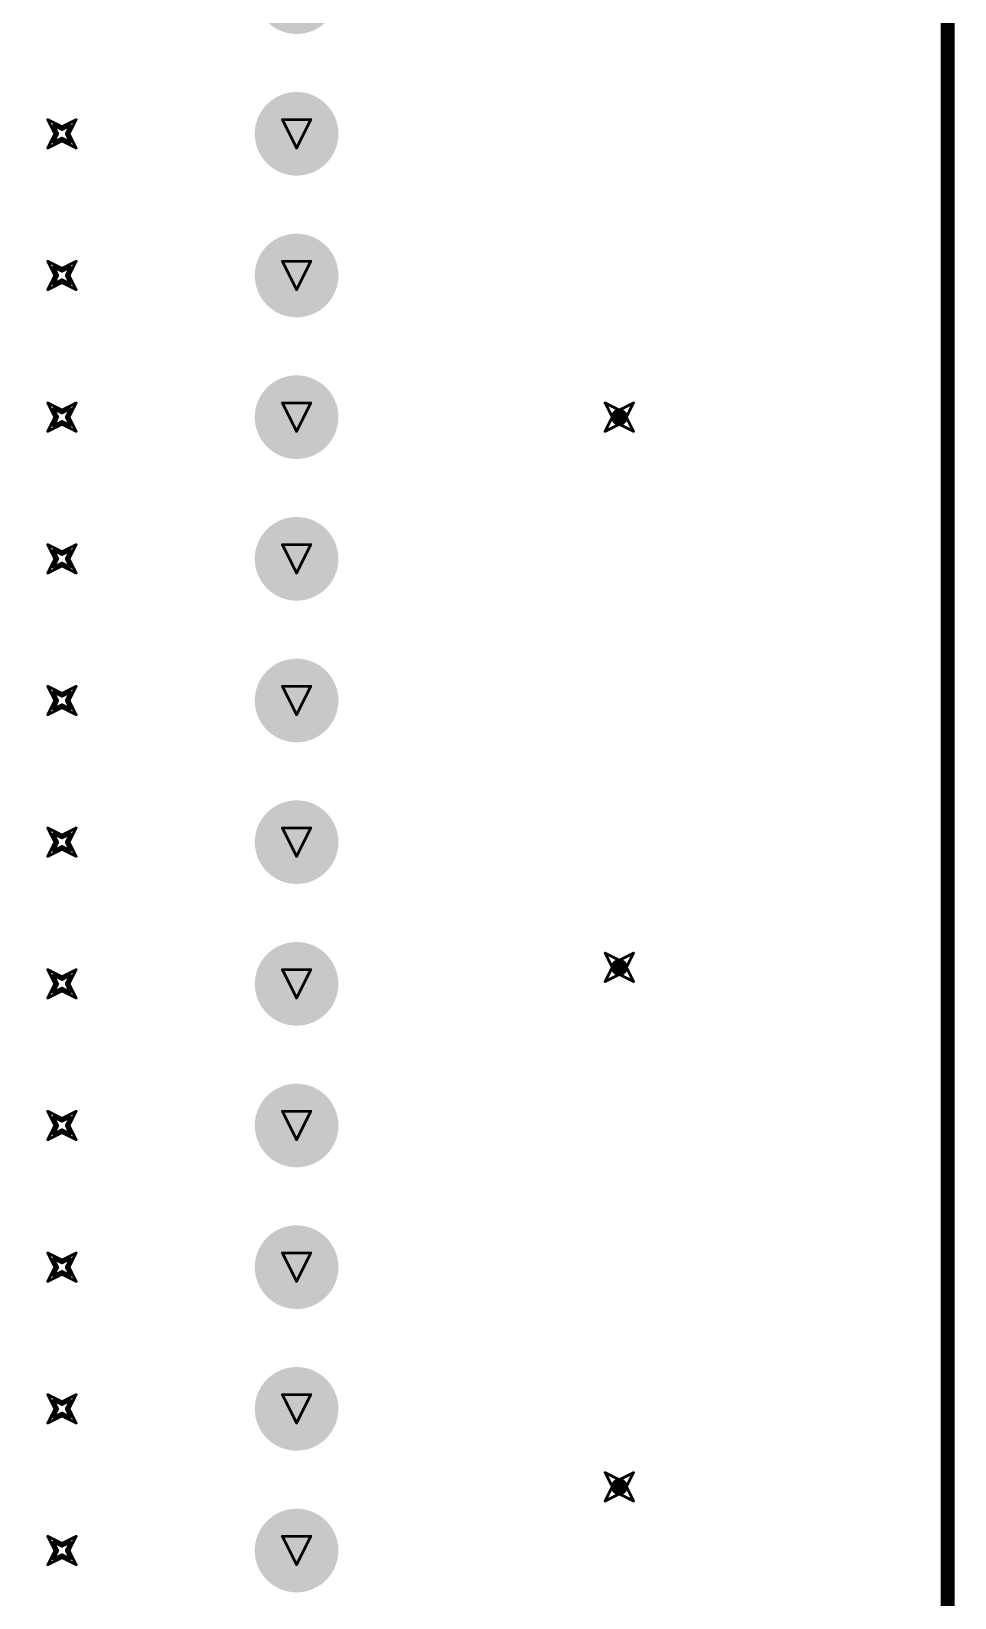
# Model space of a CAD drawing. Header units: millimetres. Extents: x -25 to 478, y -31 to 252.
# Drawn here: x 358.57 to 375.13, y 158.59 to 186.67 of the extents above; entities that cross this region are included whole.
import ezdxf

# ---------------------------------------------------------------- set-up
doc = ezdxf.new("R2010")
doc.units = ezdxf.units.MM
for name, color, linetype in [('DrillDrawing', 1, 'Continuous'), ('Mechanical1', 6, 'Continuous'), ('MultiLayer', 9, 'Continuous'), ('PadHoleLayer', 156, 'Continuous'), ('ViaHoleLayer', 16, 'Continuous')]:
    doc.layers.add(name, color=color, linetype=linetype)

# ---------------------------------------------------------------- blocks, each defined once
blk = doc.blocks.new('HDR1X20_503')
at = {"layer": 'MultiLayer'}
h = blk.add_hatch(color=9, dxfattribs=at)
edge = h.paths.add_edge_path()
edge.add_arc((20.32, 0), 0.75, 0, 360)
h = blk.add_hatch(color=9, dxfattribs=at)
edge = h.paths.add_edge_path()
edge.add_arc((22.86, 0), 0.75, 0, 360)
h = blk.add_hatch(color=9, dxfattribs=at)
edge = h.paths.add_edge_path()
edge.add_arc((25.4, 0), 0.75, 0, 360)
h = blk.add_hatch(color=9, dxfattribs=at)
edge = h.paths.add_edge_path()
edge.add_arc((27.94, 0), 0.75, 0, 360)
h = blk.add_hatch(color=9, dxfattribs=at)
edge = h.paths.add_edge_path()
edge.add_arc((30.48, 0), 0.75, 0, 360)
h = blk.add_hatch(color=9, dxfattribs=at)
edge = h.paths.add_edge_path()
edge.add_arc((33.02, 0), 0.75, 0, 360)
h = blk.add_hatch(color=9, dxfattribs=at)
edge = h.paths.add_edge_path()
edge.add_arc((35.56, 0), 0.75, 0, 360)
h = blk.add_hatch(color=9, dxfattribs=at)
edge = h.paths.add_edge_path()
edge.add_arc((38.1, 0), 0.75, 0, 360)
h = blk.add_hatch(color=9, dxfattribs=at)
edge = h.paths.add_edge_path()
edge.add_arc((40.64, 0), 0.75, 0, 360)
h = blk.add_hatch(color=9, dxfattribs=at)
edge = h.paths.add_edge_path()
edge.add_arc((43.18, 0), 0.75, 0, 360)
h = blk.add_hatch(color=9, dxfattribs=at)
edge = h.paths.add_edge_path()
edge.add_arc((45.72, 0), 0.75, 0, 360)
h = blk.add_hatch(color=9, dxfattribs=at)
edge = h.paths.add_edge_path()
edge.add_arc((48.26, 0), 0.75, 0, 360)
at = {"layer": 'PadHoleLayer'}
h = blk.add_hatch(color=156, dxfattribs=at)
edge = h.paths.add_edge_path()
edge.add_arc((22.86, 0), 0.45, 0, 360)
h = blk.add_hatch(color=156, dxfattribs=at)
edge = h.paths.add_edge_path()
edge.add_arc((25.4, 0), 0.45, 0, 360)
h = blk.add_hatch(color=156, dxfattribs=at)
edge = h.paths.add_edge_path()
edge.add_arc((27.94, 0), 0.45, 0, 360)
h = blk.add_hatch(color=156, dxfattribs=at)
edge = h.paths.add_edge_path()
edge.add_arc((30.48, 0), 0.45, 0, 360)
h = blk.add_hatch(color=156, dxfattribs=at)
edge = h.paths.add_edge_path()
edge.add_arc((33.02, 0), 0.45, 0, 360)
h = blk.add_hatch(color=156, dxfattribs=at)
edge = h.paths.add_edge_path()
edge.add_arc((35.56, 0), 0.45, 0, 360)
h = blk.add_hatch(color=156, dxfattribs=at)
edge = h.paths.add_edge_path()
edge.add_arc((38.1, 0), 0.45, 0, 360)
h = blk.add_hatch(color=156, dxfattribs=at)
edge = h.paths.add_edge_path()
edge.add_arc((40.64, 0), 0.45, 0, 360)
h = blk.add_hatch(color=156, dxfattribs=at)
edge = h.paths.add_edge_path()
edge.add_arc((43.18, 0), 0.45, 0, 360)
h = blk.add_hatch(color=156, dxfattribs=at)
edge = h.paths.add_edge_path()
edge.add_arc((45.72, 0), 0.45, 0, 360)
h = blk.add_hatch(color=156, dxfattribs=at)
edge = h.paths.add_edge_path()
edge.add_arc((48.26, 0), 0.45, 0, 360)
blk = doc.blocks.new('ESP32_LOLIN32_V1_506')
at = {"layer": 'PadHoleLayer'}
h = blk.add_hatch(color=156, dxfattribs=at)
edge = h.paths.add_edge_path()
edge.add_arc((23, -22.86), 0.55, 0, 360)
h = blk.add_hatch(color=156, dxfattribs=at)
edge = h.paths.add_edge_path()
edge.add_arc((23, -25.4), 0.55, 0, 360)
h = blk.add_hatch(color=156, dxfattribs=at)
edge = h.paths.add_edge_path()
edge.add_arc((23, -27.94), 0.55, 0, 360)
h = blk.add_hatch(color=156, dxfattribs=at)
edge = h.paths.add_edge_path()
edge.add_arc((23, -30.48), 0.55, 0, 360)
h = blk.add_hatch(color=156, dxfattribs=at)
edge = h.paths.add_edge_path()
edge.add_arc((23, -33.02), 0.55, 0, 360)
h = blk.add_hatch(color=156, dxfattribs=at)
edge = h.paths.add_edge_path()
edge.add_arc((23, -35.56), 0.55, 0, 360)
h = blk.add_hatch(color=156, dxfattribs=at)
edge = h.paths.add_edge_path()
edge.add_arc((23, -38.1), 0.55, 0, 360)
h = blk.add_hatch(color=156, dxfattribs=at)
edge = h.paths.add_edge_path()
edge.add_arc((23, -40.64), 0.55, 0, 360)
h = blk.add_hatch(color=156, dxfattribs=at)
edge = h.paths.add_edge_path()
edge.add_arc((23, -43.18), 0.55, 0, 360)
h = blk.add_hatch(color=156, dxfattribs=at)
edge = h.paths.add_edge_path()
edge.add_arc((23, -45.72), 0.55, 0, 360)
h = blk.add_hatch(color=156, dxfattribs=at)
edge = h.paths.add_edge_path()
edge.add_arc((23, -48.26), 0.55, 0, 360)

msp = doc.modelspace()

# ---------------------------------------------------------------- hatches: boundary and pattern name
at = {"layer": 'ViaHoleLayer'}
h = msp.add_hatch(color=16, dxfattribs=at)
edge = h.paths.add_edge_path()
edge.add_arc((369.113, 179.756), 0.15, 0, 360)
h = msp.add_hatch(color=16, dxfattribs=at)
edge = h.paths.add_edge_path()
edge.add_arc((369.113, 169.891), 0.15, 0, 360)
h = msp.add_hatch(color=16, dxfattribs=at)
edge = h.paths.add_edge_path()
edge.add_arc((369.113, 160.579), 0.15, 0, 360)

# ---------------------------------------------------------------- linework, layer by layer
at = {"layer": 'DrillDrawing', "const_width": 0.0508}
for points in [[(358.864, 185.09), (359.118, 184.963)], [(358.864, 185.09), (358.991, 184.836)], [(359.118, 184.963), (359.372, 185.09)], [(359.245, 184.836), (359.372, 185.09)], [(363.071, 185.09), (363.579, 185.09)], [(363.071, 185.09), (363.325, 184.582)], [(363.325, 184.582), (363.579, 185.09)], [(358.864, 184.582), (358.991, 184.836)], [(358.966, 184.988), (359.118, 184.912)], [(358.966, 184.988), (359.042, 184.836)], [(358.966, 184.683), (359.042, 184.836)], [(358.966, 184.683), (359.118, 184.76)], [(359.118, 184.912), (359.271, 184.988)], [(359.118, 184.76), (359.271, 184.683)], [(359.194, 184.836), (359.271, 184.988)], [(359.194, 184.836), (359.271, 184.683)], [(359.245, 184.836), (359.372, 184.582)], [(358.864, 184.582), (359.118, 184.709)], [(359.118, 184.709), (359.372, 184.582)], [(358.864, 182.55), (359.118, 182.423)], [(358.864, 182.55), (358.991, 182.296)], [(359.118, 182.423), (359.372, 182.55)], [(359.245, 182.296), (359.372, 182.55)], [(363.071, 182.55), (363.579, 182.55)], [(363.071, 182.55), (363.325, 182.042)], [(363.325, 182.042), (363.579, 182.55)], [(358.864, 182.042), (358.991, 182.296)], [(358.966, 182.448), (359.118, 182.372)], [(358.966, 182.448), (359.042, 182.296)], [(358.966, 182.143), (359.042, 182.296)], [(359.118, 182.372), (359.271, 182.448)], [(359.194, 182.296), (359.271, 182.448)], [(359.194, 182.296), (359.271, 182.143)], [(359.245, 182.296), (359.372, 182.042)], [(358.864, 182.042), (359.118, 182.169)], [(358.966, 182.143), (359.118, 182.22)], [(359.118, 182.22), (359.271, 182.143)], [(359.118, 182.169), (359.372, 182.042)], [(358.864, 180.01), (359.118, 179.883)], [(358.864, 180.01), (358.991, 179.756)], [(359.118, 179.883), (359.372, 180.01)], [(359.245, 179.756), (359.372, 180.01)], [(363.071, 180.01), (363.579, 180.01)], [(363.071, 180.01), (363.325, 179.502)], [(363.325, 179.502), (363.579, 180.01)], [(368.859, 180.01), (369.113, 179.883)], [(368.859, 180.01), (368.986, 179.756)], [(369.113, 179.883), (369.367, 180.01)], [(369.24, 179.756), (369.367, 180.01)], [(358.864, 179.502), (358.991, 179.756)], [(358.966, 179.908), (359.118, 179.832)], [(358.966, 179.908), (359.042, 179.756)], [(358.966, 179.603), (359.042, 179.756)], [(359.118, 179.832), (359.271, 179.908)], [(359.194, 179.756), (359.271, 179.908)], [(359.194, 179.756), (359.271, 179.603)], [(359.245, 179.756), (359.372, 179.502)], [(368.859, 179.502), (368.986, 179.756)], [(369.24, 179.756), (369.367, 179.502)], [(358.864, 179.502), (359.118, 179.629)], [(358.966, 179.603), (359.118, 179.68)], [(359.118, 179.68), (359.271, 179.603)], [(359.118, 179.629), (359.372, 179.502)], [(368.859, 179.502), (369.113, 179.629)], [(369.113, 179.629), (369.367, 179.502)], [(358.864, 177.47), (359.118, 177.343)], [(358.864, 177.47), (358.991, 177.216)], [(359.118, 177.343), (359.372, 177.47)], [(359.245, 177.216), (359.372, 177.47)], [(363.071, 177.47), (363.579, 177.47)], [(363.071, 177.47), (363.325, 176.962)], [(363.325, 176.962), (363.579, 177.47)], [(358.864, 176.962), (358.991, 177.216)], [(358.966, 177.368), (359.118, 177.292)], [(358.966, 177.368), (359.042, 177.216)], [(358.966, 177.063), (359.042, 177.216)], [(359.118, 177.292), (359.271, 177.368)], [(359.194, 177.216), (359.271, 177.368)], [(359.194, 177.216), (359.271, 177.063)], [(359.245, 177.216), (359.372, 176.962)], [(358.864, 176.962), (359.118, 177.089)], [(358.966, 177.063), (359.118, 177.14)], [(359.118, 177.14), (359.271, 177.063)], [(359.118, 177.089), (359.372, 176.962)], [(358.864, 174.93), (359.118, 174.803)], [(358.864, 174.93), (358.991, 174.676)], [(359.118, 174.803), (359.372, 174.93)], [(359.245, 174.676), (359.372, 174.93)], [(363.071, 174.93), (363.579, 174.93)], [(363.071, 174.93), (363.325, 174.422)], [(363.325, 174.422), (363.579, 174.93)], [(358.864, 174.422), (358.991, 174.676)], [(358.966, 174.828), (359.118, 174.752)], [(358.966, 174.828), (359.042, 174.676)], [(358.966, 174.523), (359.042, 174.676)], [(359.118, 174.752), (359.271, 174.828)], [(359.194, 174.676), (359.271, 174.828)], [(359.194, 174.676), (359.271, 174.523)], [(359.245, 174.676), (359.372, 174.422)], [(358.864, 174.422), (359.118, 174.549)], [(358.966, 174.523), (359.118, 174.6)], [(359.118, 174.6), (359.271, 174.523)], [(359.118, 174.549), (359.372, 174.422)], [(358.864, 172.39), (359.118, 172.263)], [(358.864, 172.39), (358.991, 172.136)], [(358.864, 171.882), (358.991, 172.136)], [(358.966, 172.288), (359.118, 172.212)], [(358.966, 172.288), (359.042, 172.136)], [(358.966, 171.983), (359.042, 172.136)], [(359.118, 172.263), (359.372, 172.39)], [(359.118, 172.212), (359.271, 172.288)], [(359.194, 172.136), (359.271, 172.288)], [(359.194, 172.136), (359.271, 171.983)], [(359.245, 172.136), (359.372, 172.39)], [(359.245, 172.136), (359.372, 171.882)], [(363.071, 172.39), (363.579, 172.39)], [(363.071, 172.39), (363.325, 171.882)], [(363.325, 171.882), (363.579, 172.39)], [(358.864, 171.882), (359.118, 172.009)], [(358.966, 171.983), (359.118, 172.06)], [(359.118, 172.06), (359.271, 171.983)], [(359.118, 172.009), (359.372, 171.882)], [(368.859, 170.145), (369.113, 170.018)], [(368.859, 170.145), (368.986, 169.891)], [(368.859, 169.637), (368.986, 169.891)], [(369.113, 170.018), (369.367, 170.145)], [(369.24, 169.891), (369.367, 170.145)], [(369.24, 169.891), (369.367, 169.637)], [(358.864, 169.85), (359.118, 169.723)], [(358.864, 169.85), (358.991, 169.596)], [(358.864, 169.342), (358.991, 169.596)], [(358.966, 169.748), (359.118, 169.672)], [(358.966, 169.748), (359.042, 169.596)], [(358.966, 169.443), (359.042, 169.596)], [(359.118, 169.723), (359.372, 169.85)], [(359.118, 169.672), (359.271, 169.748)], [(359.194, 169.596), (359.271, 169.748)], [(359.194, 169.596), (359.271, 169.443)], [(359.245, 169.596), (359.372, 169.85)], [(359.245, 169.596), (359.372, 169.342)], [(363.071, 169.85), (363.579, 169.85)], [(363.071, 169.85), (363.325, 169.342)], [(363.325, 169.342), (363.579, 169.85)], [(368.859, 169.637), (369.113, 169.764)], [(369.113, 169.764), (369.367, 169.637)], [(358.864, 169.342), (359.118, 169.469)], [(358.966, 169.443), (359.118, 169.52)], [(359.118, 169.52), (359.271, 169.443)], [(359.118, 169.469), (359.372, 169.342)], [(358.864, 167.31), (359.118, 167.183)], [(358.864, 167.31), (358.991, 167.056)], [(358.966, 167.208), (359.118, 167.132)], [(358.966, 167.208), (359.042, 167.056)], [(359.118, 167.183), (359.372, 167.31)], [(359.118, 167.132), (359.271, 167.208)], [(359.194, 167.056), (359.271, 167.208)], [(359.245, 167.056), (359.372, 167.31)], [(363.071, 167.31), (363.579, 167.31)], [(363.071, 167.31), (363.325, 166.802)], [(363.325, 166.802), (363.579, 167.31)], [(358.864, 166.802), (358.991, 167.056)], [(358.864, 166.802), (359.118, 166.929)], [(358.966, 166.903), (359.042, 167.056)], [(358.966, 166.903), (359.118, 166.98)], [(359.118, 166.98), (359.271, 166.903)], [(359.118, 166.929), (359.372, 166.802)], [(359.194, 167.056), (359.271, 166.903)], [(359.245, 167.056), (359.372, 166.802)], [(358.864, 164.77), (359.118, 164.643)], [(358.864, 164.77), (358.991, 164.516)], [(358.966, 164.668), (359.118, 164.592)], [(358.966, 164.668), (359.042, 164.516)], [(359.118, 164.643), (359.372, 164.77)], [(359.118, 164.592), (359.271, 164.668)], [(359.194, 164.516), (359.271, 164.668)], [(359.245, 164.516), (359.372, 164.77)], [(363.071, 164.77), (363.579, 164.77)], [(363.071, 164.77), (363.325, 164.262)], [(363.325, 164.262), (363.579, 164.77)], [(358.864, 164.262), (358.991, 164.516)], [(358.864, 164.262), (359.118, 164.389)], [(358.966, 164.363), (359.042, 164.516)], [(358.966, 164.363), (359.118, 164.44)], [(359.118, 164.44), (359.271, 164.363)], [(359.118, 164.389), (359.372, 164.262)], [(359.194, 164.516), (359.271, 164.363)], [(359.245, 164.516), (359.372, 164.262)], [(358.864, 162.23), (359.118, 162.103)], [(358.864, 162.23), (358.991, 161.976)], [(358.966, 162.128), (359.118, 162.052)], [(358.966, 162.128), (359.042, 161.976)], [(359.118, 162.103), (359.372, 162.23)], [(359.118, 162.052), (359.271, 162.128)], [(359.194, 161.976), (359.271, 162.128)], [(359.245, 161.976), (359.372, 162.23)], [(363.071, 162.23), (363.579, 162.23)], [(363.071, 162.23), (363.325, 161.722)], [(363.325, 161.722), (363.579, 162.23)], [(358.864, 161.722), (358.991, 161.976)], [(358.864, 161.722), (359.118, 161.849)], [(358.966, 161.823), (359.042, 161.976)], [(358.966, 161.823), (359.118, 161.9)], [(359.118, 161.9), (359.271, 161.823)], [(359.118, 161.849), (359.372, 161.722)], [(359.194, 161.976), (359.271, 161.823)], [(359.245, 161.976), (359.372, 161.722)], [(368.859, 160.833), (369.113, 160.706)], [(368.859, 160.833), (368.986, 160.579)], [(369.113, 160.706), (369.367, 160.833)], [(369.24, 160.579), (369.367, 160.833)], [(368.859, 160.325), (368.986, 160.579)], [(368.859, 160.325), (369.113, 160.452)], [(369.113, 160.452), (369.367, 160.325)], [(369.24, 160.579), (369.367, 160.325)], [(358.864, 159.69), (359.118, 159.563)], [(358.864, 159.69), (358.991, 159.436)], [(358.966, 159.588), (359.118, 159.512)], [(358.966, 159.588), (359.042, 159.436)], [(359.118, 159.563), (359.372, 159.69)], [(359.118, 159.512), (359.271, 159.588)], [(359.194, 159.436), (359.271, 159.588)], [(359.245, 159.436), (359.372, 159.69)], [(363.071, 159.69), (363.579, 159.69)], [(363.071, 159.69), (363.325, 159.182)], [(363.325, 159.182), (363.579, 159.69)], [(358.864, 159.182), (358.991, 159.436)], [(358.864, 159.182), (359.118, 159.309)], [(358.966, 159.283), (359.042, 159.436)], [(358.966, 159.283), (359.118, 159.36)], [(359.118, 159.36), (359.271, 159.283)], [(359.118, 159.309), (359.372, 159.182)], [(359.194, 159.436), (359.271, 159.283)], [(359.245, 159.436), (359.372, 159.182)]]:
    msp.add_lwpolyline(points, dxfattribs=at)
at = {"layer": 'DrillDrawing', "const_width": 0.0254}
for points in [[(358.851, 185.09, 1), (358.877, 185.09, 1)], [(358.851, 185.09, 1), (358.877, 185.09, 1)], [(359.359, 185.09, 1), (359.385, 185.09, 1)], [(359.359, 185.09, 1), (359.385, 185.09, 1)], [(363.058, 185.09, 1), (363.084, 185.09, 1)], [(363.058, 185.09, 1), (363.084, 185.09, 1)], [(363.566, 185.09, 1), (363.592, 185.09, 1)], [(363.566, 185.09, 1), (363.592, 185.09, 1)], [(358.953, 184.988, 1), (358.978, 184.988, 1)], [(358.953, 184.988, 1), (358.978, 184.988, 1)], [(358.978, 184.836, 1), (359.004, 184.836, 1)], [(358.978, 184.836, 1), (359.004, 184.836, 1)], [(359.029, 184.836, 1), (359.055, 184.836, 1)], [(359.029, 184.836, 1), (359.055, 184.836, 1)], [(359.105, 184.963, 1), (359.131, 184.963, 1)], [(359.105, 184.963, 1), (359.131, 184.963, 1)], [(359.105, 184.912, 1), (359.131, 184.912, 1)], [(359.105, 184.912, 1), (359.131, 184.912, 1)], [(359.105, 184.76, 1), (359.131, 184.76, 1)], [(359.105, 184.76, 1), (359.131, 184.76, 1)], [(359.182, 184.836, 1), (359.207, 184.836, 1)], [(359.182, 184.836, 1), (359.207, 184.836, 1)], [(359.232, 184.836, 1), (359.258, 184.836, 1)], [(359.232, 184.836, 1), (359.258, 184.836, 1)], [(359.258, 184.988, 1), (359.283, 184.988, 1)], [(359.258, 184.988, 1), (359.283, 184.988, 1)], [(358.851, 184.582, 1), (358.877, 184.582, 1)], [(358.851, 184.582, 1), (358.877, 184.582, 1)], [(358.953, 184.683, 1), (358.978, 184.683, 1)], [(358.953, 184.683, 1), (358.978, 184.683, 1)], [(359.105, 184.709, 1), (359.131, 184.709, 1)], [(359.105, 184.709, 1), (359.131, 184.709, 1)], [(359.258, 184.683, 1), (359.283, 184.683, 1)], [(359.258, 184.683, 1), (359.283, 184.683, 1)], [(359.359, 184.582, 1), (359.385, 184.582, 1)], [(359.359, 184.582, 1), (359.385, 184.582, 1)], [(363.312, 184.582, 1), (363.338, 184.582, 1)], [(363.312, 184.582, 1), (363.338, 184.582, 1)], [(358.851, 182.55, 1), (358.877, 182.55, 1)], [(358.851, 182.55, 1), (358.877, 182.55, 1)], [(359.359, 182.55, 1), (359.385, 182.55, 1)], [(359.359, 182.55, 1), (359.385, 182.55, 1)], [(363.058, 182.55, 1), (363.084, 182.55, 1)], [(363.058, 182.55, 1), (363.084, 182.55, 1)], [(363.566, 182.55, 1), (363.592, 182.55, 1)], [(363.566, 182.55, 1), (363.592, 182.55, 1)], [(358.953, 182.448, 1), (358.978, 182.448, 1)], [(358.953, 182.448, 1), (358.978, 182.448, 1)], [(358.978, 182.296, 1), (359.004, 182.296, 1)], [(358.978, 182.296, 1), (359.004, 182.296, 1)], [(359.029, 182.296, 1), (359.055, 182.296, 1)], [(359.029, 182.296, 1), (359.055, 182.296, 1)], [(359.105, 182.423, 1), (359.131, 182.423, 1)], [(359.105, 182.423, 1), (359.131, 182.423, 1)], [(359.105, 182.372, 1), (359.131, 182.372, 1)], [(359.105, 182.372, 1), (359.131, 182.372, 1)], [(359.182, 182.296, 1), (359.207, 182.296, 1)], [(359.182, 182.296, 1), (359.207, 182.296, 1)], [(359.232, 182.296, 1), (359.258, 182.296, 1)], [(359.232, 182.296, 1), (359.258, 182.296, 1)], [(359.258, 182.448, 1), (359.283, 182.448, 1)], [(359.258, 182.448, 1), (359.283, 182.448, 1)], [(358.851, 182.042, 1), (358.877, 182.042, 1)], [(358.851, 182.042, 1), (358.877, 182.042, 1)], [(358.953, 182.143, 1), (358.978, 182.143, 1)], [(358.953, 182.143, 1), (358.978, 182.143, 1)], [(359.105, 182.22, 1), (359.131, 182.22, 1)], [(359.105, 182.22, 1), (359.131, 182.22, 1)], [(359.105, 182.169, 1), (359.131, 182.169, 1)], [(359.105, 182.169, 1), (359.131, 182.169, 1)], [(359.258, 182.143, 1), (359.283, 182.143, 1)], [(359.258, 182.143, 1), (359.283, 182.143, 1)], [(359.359, 182.042, 1), (359.385, 182.042, 1)], [(359.359, 182.042, 1), (359.385, 182.042, 1)], [(363.312, 182.042, 1), (363.338, 182.042, 1)], [(363.312, 182.042, 1), (363.338, 182.042, 1)], [(358.851, 180.01, 1), (358.877, 180.01, 1)], [(358.851, 180.01, 1), (358.877, 180.01, 1)], [(359.359, 180.01, 1), (359.385, 180.01, 1)], [(359.359, 180.01, 1), (359.385, 180.01, 1)], [(363.058, 180.01, 1), (363.084, 180.01, 1)], [(363.058, 180.01, 1), (363.084, 180.01, 1)], [(363.566, 180.01, 1), (363.592, 180.01, 1)], [(363.566, 180.01, 1), (363.592, 180.01, 1)], [(368.846, 180.01, 1), (368.872, 180.01, 1)], [(368.846, 180.01, 1), (368.872, 180.01, 1)], [(369.354, 180.01, 1), (369.38, 180.01, 1)], [(369.354, 180.01, 1), (369.38, 180.01, 1)], [(358.953, 179.908, 1), (358.978, 179.908, 1)], [(358.953, 179.908, 1), (358.978, 179.908, 1)], [(358.978, 179.756, 1), (359.004, 179.756, 1)], [(358.978, 179.756, 1), (359.004, 179.756, 1)], [(359.029, 179.756, 1), (359.055, 179.756, 1)], [(359.029, 179.756, 1), (359.055, 179.756, 1)], [(359.105, 179.883, 1), (359.131, 179.883, 1)], [(359.105, 179.883, 1), (359.131, 179.883, 1)], [(359.105, 179.832, 1), (359.131, 179.832, 1)], [(359.105, 179.832, 1), (359.131, 179.832, 1)], [(359.182, 179.756, 1), (359.207, 179.756, 1)], [(359.182, 179.756, 1), (359.207, 179.756, 1)], [(359.232, 179.756, 1), (359.258, 179.756, 1)], [(359.232, 179.756, 1), (359.258, 179.756, 1)], [(359.258, 179.908, 1), (359.283, 179.908, 1)], [(359.258, 179.908, 1), (359.283, 179.908, 1)], [(368.973, 179.756, 1), (368.998, 179.756, 1)], [(368.973, 179.756, 1), (368.998, 179.756, 1)], [(369.1, 179.883, 1), (369.125, 179.883, 1)], [(369.1, 179.883, 1), (369.125, 179.883, 1)], [(369.227, 179.756, 1), (369.252, 179.756, 1)], [(369.227, 179.756, 1), (369.252, 179.756, 1)], [(358.851, 179.502, 1), (358.877, 179.502, 1)], [(358.851, 179.502, 1), (358.877, 179.502, 1)], [(358.953, 179.603, 1), (358.978, 179.603, 1)], [(358.953, 179.603, 1), (358.978, 179.603, 1)], [(359.105, 179.68, 1), (359.131, 179.68, 1)], [(359.105, 179.68, 1), (359.131, 179.68, 1)], [(359.105, 179.629, 1), (359.131, 179.629, 1)], [(359.105, 179.629, 1), (359.131, 179.629, 1)], [(359.258, 179.603, 1), (359.283, 179.603, 1)], [(359.258, 179.603, 1), (359.283, 179.603, 1)], [(359.359, 179.502, 1), (359.385, 179.502, 1)], [(359.359, 179.502, 1), (359.385, 179.502, 1)], [(363.312, 179.502, 1), (363.338, 179.502, 1)], [(363.312, 179.502, 1), (363.338, 179.502, 1)], [(368.846, 179.502, 1), (368.872, 179.502, 1)], [(368.846, 179.502, 1), (368.872, 179.502, 1)], [(369.1, 179.629, 1), (369.125, 179.629, 1)], [(369.1, 179.629, 1), (369.125, 179.629, 1)], [(369.354, 179.502, 1), (369.38, 179.502, 1)], [(369.354, 179.502, 1), (369.38, 179.502, 1)], [(358.851, 177.47, 1), (358.877, 177.47, 1)], [(358.851, 177.47, 1), (358.877, 177.47, 1)], [(359.359, 177.47, 1), (359.385, 177.47, 1)], [(359.359, 177.47, 1), (359.385, 177.47, 1)], [(363.058, 177.47, 1), (363.084, 177.47, 1)], [(363.058, 177.47, 1), (363.084, 177.47, 1)], [(363.566, 177.47, 1), (363.592, 177.47, 1)], [(363.566, 177.47, 1), (363.592, 177.47, 1)], [(358.953, 177.368, 1), (358.978, 177.368, 1)], [(358.953, 177.368, 1), (358.978, 177.368, 1)], [(358.978, 177.216, 1), (359.004, 177.216, 1)], [(358.978, 177.216, 1), (359.004, 177.216, 1)], [(359.029, 177.216, 1), (359.055, 177.216, 1)], [(359.029, 177.216, 1), (359.055, 177.216, 1)], [(359.105, 177.343, 1), (359.131, 177.343, 1)], [(359.105, 177.343, 1), (359.131, 177.343, 1)], [(359.105, 177.292, 1), (359.131, 177.292, 1)], [(359.105, 177.292, 1), (359.131, 177.292, 1)], [(359.182, 177.216, 1), (359.207, 177.216, 1)], [(359.182, 177.216, 1), (359.207, 177.216, 1)], [(359.232, 177.216, 1), (359.258, 177.216, 1)], [(359.232, 177.216, 1), (359.258, 177.216, 1)], [(359.258, 177.368, 1), (359.283, 177.368, 1)], [(359.258, 177.368, 1), (359.283, 177.368, 1)], [(358.851, 176.962, 1), (358.877, 176.962, 1)], [(358.851, 176.962, 1), (358.877, 176.962, 1)], [(358.953, 177.063, 1), (358.978, 177.063, 1)], [(358.953, 177.063, 1), (358.978, 177.063, 1)], [(359.105, 177.14, 1), (359.131, 177.14, 1)], [(359.105, 177.14, 1), (359.131, 177.14, 1)], [(359.105, 177.089, 1), (359.131, 177.089, 1)], [(359.105, 177.089, 1), (359.131, 177.089, 1)], [(359.258, 177.063, 1), (359.283, 177.063, 1)], [(359.258, 177.063, 1), (359.283, 177.063, 1)], [(359.359, 176.962, 1), (359.385, 176.962, 1)], [(359.359, 176.962, 1), (359.385, 176.962, 1)], [(363.312, 176.962, 1), (363.338, 176.962, 1)], [(363.312, 176.962, 1), (363.338, 176.962, 1)], [(358.851, 174.93, 1), (358.877, 174.93, 1)], [(358.851, 174.93, 1), (358.877, 174.93, 1)], [(359.359, 174.93, 1), (359.385, 174.93, 1)], [(359.359, 174.93, 1), (359.385, 174.93, 1)], [(363.058, 174.93, 1), (363.084, 174.93, 1)], [(363.058, 174.93, 1), (363.084, 174.93, 1)], [(363.566, 174.93, 1), (363.592, 174.93, 1)], [(363.566, 174.93, 1), (363.592, 174.93, 1)], [(358.953, 174.828, 1), (358.978, 174.828, 1)], [(358.953, 174.828, 1), (358.978, 174.828, 1)], [(358.978, 174.676, 1), (359.004, 174.676, 1)], [(358.978, 174.676, 1), (359.004, 174.676, 1)], [(359.029, 174.676, 1), (359.055, 174.676, 1)], [(359.029, 174.676, 1), (359.055, 174.676, 1)], [(359.105, 174.803, 1), (359.131, 174.803, 1)], [(359.105, 174.803, 1), (359.131, 174.803, 1)], [(359.105, 174.752, 1), (359.131, 174.752, 1)], [(359.105, 174.752, 1), (359.131, 174.752, 1)], [(359.182, 174.676, 1), (359.207, 174.676, 1)], [(359.182, 174.676, 1), (359.207, 174.676, 1)], [(359.232, 174.676, 1), (359.258, 174.676, 1)], [(359.232, 174.676, 1), (359.258, 174.676, 1)], [(359.258, 174.828, 1), (359.283, 174.828, 1)], [(359.258, 174.828, 1), (359.283, 174.828, 1)], [(358.851, 174.422, 1), (358.877, 174.422, 1)], [(358.851, 174.422, 1), (358.877, 174.422, 1)], [(358.953, 174.523, 1), (358.978, 174.523, 1)], [(358.953, 174.523, 1), (358.978, 174.523, 1)], [(359.105, 174.6, 1), (359.131, 174.6, 1)], [(359.105, 174.6, 1), (359.131, 174.6, 1)], [(359.105, 174.549, 1), (359.131, 174.549, 1)], [(359.105, 174.549, 1), (359.131, 174.549, 1)], [(359.258, 174.523, 1), (359.283, 174.523, 1)], [(359.258, 174.523, 1), (359.283, 174.523, 1)], [(359.359, 174.422, 1), (359.385, 174.422, 1)], [(359.359, 174.422, 1), (359.385, 174.422, 1)], [(363.312, 174.422, 1), (363.338, 174.422, 1)], [(363.312, 174.422, 1), (363.338, 174.422, 1)], [(358.851, 172.39, 1), (358.877, 172.39, 1)], [(358.851, 172.39, 1), (358.877, 172.39, 1)], [(358.953, 172.288, 1), (358.978, 172.288, 1)], [(358.953, 172.288, 1), (358.978, 172.288, 1)], [(358.978, 172.136, 1), (359.004, 172.136, 1)], [(358.978, 172.136, 1), (359.004, 172.136, 1)], [(359.029, 172.136, 1), (359.055, 172.136, 1)], [(359.029, 172.136, 1), (359.055, 172.136, 1)], [(359.105, 172.263, 1), (359.131, 172.263, 1)], [(359.105, 172.263, 1), (359.131, 172.263, 1)], [(359.105, 172.212, 1), (359.131, 172.212, 1)], [(359.105, 172.212, 1), (359.131, 172.212, 1)], [(359.182, 172.136, 1), (359.207, 172.136, 1)], [(359.182, 172.136, 1), (359.207, 172.136, 1)], [(359.232, 172.136, 1), (359.258, 172.136, 1)], [(359.232, 172.136, 1), (359.258, 172.136, 1)], [(359.258, 172.288, 1), (359.283, 172.288, 1)], [(359.258, 172.288, 1), (359.283, 172.288, 1)], [(359.359, 172.39, 1), (359.385, 172.39, 1)], [(359.359, 172.39, 1), (359.385, 172.39, 1)], [(363.058, 172.39, 1), (363.084, 172.39, 1)], [(363.058, 172.39, 1), (363.084, 172.39, 1)], [(363.566, 172.39, 1), (363.592, 172.39, 1)], [(363.566, 172.39, 1), (363.592, 172.39, 1)], [(358.851, 171.882, 1), (358.877, 171.882, 1)], [(358.851, 171.882, 1), (358.877, 171.882, 1)], [(358.953, 171.983, 1), (358.978, 171.983, 1)], [(358.953, 171.983, 1), (358.978, 171.983, 1)], [(359.105, 172.06, 1), (359.131, 172.06, 1)], [(359.105, 172.06, 1), (359.131, 172.06, 1)], [(359.105, 172.009, 1), (359.131, 172.009, 1)], [(359.105, 172.009, 1), (359.131, 172.009, 1)], [(359.258, 171.983, 1), (359.283, 171.983, 1)], [(359.258, 171.983, 1), (359.283, 171.983, 1)], [(359.359, 171.882, 1), (359.385, 171.882, 1)], [(359.359, 171.882, 1), (359.385, 171.882, 1)], [(363.312, 171.882, 1), (363.338, 171.882, 1)], [(363.312, 171.882, 1), (363.338, 171.882, 1)], [(368.846, 170.145, 1), (368.872, 170.145, 1)], [(368.846, 170.145, 1), (368.872, 170.145, 1)], [(368.973, 169.891, 1), (368.998, 169.891, 1)], [(368.973, 169.891, 1), (368.998, 169.891, 1)], [(369.1, 170.018, 1), (369.125, 170.018, 1)], [(369.1, 170.018, 1), (369.125, 170.018, 1)], [(369.227, 169.891, 1), (369.252, 169.891, 1)], [(369.227, 169.891, 1), (369.252, 169.891, 1)], [(369.354, 170.145, 1), (369.38, 170.145, 1)], [(369.354, 170.145, 1), (369.38, 170.145, 1)], [(358.851, 169.85, 1), (358.877, 169.85, 1)], [(358.851, 169.85, 1), (358.877, 169.85, 1)], [(358.953, 169.748, 1), (358.978, 169.748, 1)], [(358.953, 169.748, 1), (358.978, 169.748, 1)], [(358.978, 169.596, 1), (359.004, 169.596, 1)], [(358.978, 169.596, 1), (359.004, 169.596, 1)], [(359.029, 169.596, 1), (359.055, 169.596, 1)], [(359.029, 169.596, 1), (359.055, 169.596, 1)], [(359.105, 169.723, 1), (359.131, 169.723, 1)], [(359.105, 169.723, 1), (359.131, 169.723, 1)], [(359.105, 169.672, 1), (359.131, 169.672, 1)], [(359.105, 169.672, 1), (359.131, 169.672, 1)], [(359.182, 169.596, 1), (359.207, 169.596, 1)], [(359.182, 169.596, 1), (359.207, 169.596, 1)], [(359.232, 169.596, 1), (359.258, 169.596, 1)], [(359.232, 169.596, 1), (359.258, 169.596, 1)], [(359.258, 169.748, 1), (359.283, 169.748, 1)], [(359.258, 169.748, 1), (359.283, 169.748, 1)], [(359.359, 169.85, 1), (359.385, 169.85, 1)], [(359.359, 169.85, 1), (359.385, 169.85, 1)], [(363.058, 169.85, 1), (363.084, 169.85, 1)], [(363.058, 169.85, 1), (363.084, 169.85, 1)], [(363.566, 169.85, 1), (363.592, 169.85, 1)], [(363.566, 169.85, 1), (363.592, 169.85, 1)], [(368.846, 169.637, 1), (368.872, 169.637, 1)], [(368.846, 169.637, 1), (368.872, 169.637, 1)], [(369.1, 169.764, 1), (369.125, 169.764, 1)], [(369.1, 169.764, 1), (369.125, 169.764, 1)], [(369.354, 169.637, 1), (369.38, 169.637, 1)], [(369.354, 169.637, 1), (369.38, 169.637, 1)], [(358.851, 169.342, 1), (358.877, 169.342, 1)], [(358.851, 169.342, 1), (358.877, 169.342, 1)], [(358.953, 169.443, 1), (358.978, 169.443, 1)], [(358.953, 169.443, 1), (358.978, 169.443, 1)], [(359.105, 169.52, 1), (359.131, 169.52, 1)], [(359.105, 169.52, 1), (359.131, 169.52, 1)], [(359.105, 169.469, 1), (359.131, 169.469, 1)], [(359.105, 169.469, 1), (359.131, 169.469, 1)], [(359.258, 169.443, 1), (359.283, 169.443, 1)], [(359.258, 169.443, 1), (359.283, 169.443, 1)], [(359.359, 169.342, 1), (359.385, 169.342, 1)], [(359.359, 169.342, 1), (359.385, 169.342, 1)], [(363.312, 169.342, 1), (363.338, 169.342, 1)], [(363.312, 169.342, 1), (363.338, 169.342, 1)], [(358.851, 167.31, 1), (358.877, 167.31, 1)], [(358.851, 167.31, 1), (358.877, 167.31, 1)], [(358.953, 167.208, 1), (358.978, 167.208, 1)], [(358.953, 167.208, 1), (358.978, 167.208, 1)], [(359.105, 167.183, 1), (359.131, 167.183, 1)], [(359.105, 167.183, 1), (359.131, 167.183, 1)], [(359.105, 167.132, 1), (359.131, 167.132, 1)], [(359.105, 167.132, 1), (359.131, 167.132, 1)], [(359.258, 167.208, 1), (359.283, 167.208, 1)], [(359.258, 167.208, 1), (359.283, 167.208, 1)], [(359.359, 167.31, 1), (359.385, 167.31, 1)], [(359.359, 167.31, 1), (359.385, 167.31, 1)], [(363.058, 167.31, 1), (363.084, 167.31, 1)], [(363.058, 167.31, 1), (363.084, 167.31, 1)], [(363.566, 167.31, 1), (363.592, 167.31, 1)], [(363.566, 167.31, 1), (363.592, 167.31, 1)], [(358.851, 166.802, 1), (358.877, 166.802, 1)], [(358.851, 166.802, 1), (358.877, 166.802, 1)], [(358.953, 166.903, 1), (358.978, 166.903, 1)], [(358.953, 166.903, 1), (358.978, 166.903, 1)], [(358.978, 167.056, 1), (359.004, 167.056, 1)], [(358.978, 167.056, 1), (359.004, 167.056, 1)], [(359.029, 167.056, 1), (359.055, 167.056, 1)], [(359.029, 167.056, 1), (359.055, 167.056, 1)], [(359.105, 166.98, 1), (359.131, 166.98, 1)], [(359.105, 166.98, 1), (359.131, 166.98, 1)], [(359.105, 166.929, 1), (359.131, 166.929, 1)], [(359.105, 166.929, 1), (359.131, 166.929, 1)], [(359.182, 167.056, 1), (359.207, 167.056, 1)], [(359.182, 167.056, 1), (359.207, 167.056, 1)], [(359.232, 167.056, 1), (359.258, 167.056, 1)], [(359.232, 167.056, 1), (359.258, 167.056, 1)], [(359.258, 166.903, 1), (359.283, 166.903, 1)], [(359.258, 166.903, 1), (359.283, 166.903, 1)], [(359.359, 166.802, 1), (359.385, 166.802, 1)], [(359.359, 166.802, 1), (359.385, 166.802, 1)], [(363.312, 166.802, 1), (363.338, 166.802, 1)], [(363.312, 166.802, 1), (363.338, 166.802, 1)], [(358.851, 164.77, 1), (358.877, 164.77, 1)], [(358.851, 164.77, 1), (358.877, 164.77, 1)], [(358.953, 164.668, 1), (358.978, 164.668, 1)], [(358.953, 164.668, 1), (358.978, 164.668, 1)], [(359.105, 164.643, 1), (359.131, 164.643, 1)], [(359.105, 164.643, 1), (359.131, 164.643, 1)], [(359.105, 164.592, 1), (359.131, 164.592, 1)], [(359.105, 164.592, 1), (359.131, 164.592, 1)], [(359.258, 164.668, 1), (359.283, 164.668, 1)], [(359.258, 164.668, 1), (359.283, 164.668, 1)], [(359.359, 164.77, 1), (359.385, 164.77, 1)], [(359.359, 164.77, 1), (359.385, 164.77, 1)], [(363.058, 164.77, 1), (363.084, 164.77, 1)], [(363.058, 164.77, 1), (363.084, 164.77, 1)], [(363.566, 164.77, 1), (363.592, 164.77, 1)], [(363.566, 164.77, 1), (363.592, 164.77, 1)], [(358.851, 164.262, 1), (358.877, 164.262, 1)], [(358.851, 164.262, 1), (358.877, 164.262, 1)], [(358.953, 164.363, 1), (358.978, 164.363, 1)], [(358.953, 164.363, 1), (358.978, 164.363, 1)], [(358.978, 164.516, 1), (359.004, 164.516, 1)], [(358.978, 164.516, 1), (359.004, 164.516, 1)], [(359.029, 164.516, 1), (359.055, 164.516, 1)], [(359.029, 164.516, 1), (359.055, 164.516, 1)], [(359.105, 164.44, 1), (359.131, 164.44, 1)], [(359.105, 164.44, 1), (359.131, 164.44, 1)], [(359.105, 164.389, 1), (359.131, 164.389, 1)], [(359.105, 164.389, 1), (359.131, 164.389, 1)], [(359.182, 164.516, 1), (359.207, 164.516, 1)], [(359.182, 164.516, 1), (359.207, 164.516, 1)], [(359.232, 164.516, 1), (359.258, 164.516, 1)], [(359.232, 164.516, 1), (359.258, 164.516, 1)], [(359.258, 164.363, 1), (359.283, 164.363, 1)], [(359.258, 164.363, 1), (359.283, 164.363, 1)], [(359.359, 164.262, 1), (359.385, 164.262, 1)], [(359.359, 164.262, 1), (359.385, 164.262, 1)], [(363.312, 164.262, 1), (363.338, 164.262, 1)], [(363.312, 164.262, 1), (363.338, 164.262, 1)], [(358.851, 162.23, 1), (358.877, 162.23, 1)], [(358.851, 162.23, 1), (358.877, 162.23, 1)], [(358.953, 162.128, 1), (358.978, 162.128, 1)], [(358.953, 162.128, 1), (358.978, 162.128, 1)], [(359.105, 162.103, 1), (359.131, 162.103, 1)], [(359.105, 162.103, 1), (359.131, 162.103, 1)], [(359.105, 162.052, 1), (359.131, 162.052, 1)], [(359.105, 162.052, 1), (359.131, 162.052, 1)], [(359.258, 162.128, 1), (359.283, 162.128, 1)], [(359.258, 162.128, 1), (359.283, 162.128, 1)], [(359.359, 162.23, 1), (359.385, 162.23, 1)], [(359.359, 162.23, 1), (359.385, 162.23, 1)], [(363.058, 162.23, 1), (363.084, 162.23, 1)], [(363.058, 162.23, 1), (363.084, 162.23, 1)], [(363.566, 162.23, 1), (363.592, 162.23, 1)], [(363.566, 162.23, 1), (363.592, 162.23, 1)], [(358.953, 161.823, 1), (358.978, 161.823, 1)], [(358.953, 161.823, 1), (358.978, 161.823, 1)], [(358.978, 161.976, 1), (359.004, 161.976, 1)], [(358.978, 161.976, 1), (359.004, 161.976, 1)], [(359.029, 161.976, 1), (359.055, 161.976, 1)], [(359.029, 161.976, 1), (359.055, 161.976, 1)], [(359.105, 161.9, 1), (359.131, 161.9, 1)], [(359.105, 161.9, 1), (359.131, 161.9, 1)], [(359.105, 161.849, 1), (359.131, 161.849, 1)], [(359.105, 161.849, 1), (359.131, 161.849, 1)], [(359.182, 161.976, 1), (359.207, 161.976, 1)], [(359.182, 161.976, 1), (359.207, 161.976, 1)], [(359.232, 161.976, 1), (359.258, 161.976, 1)], [(359.232, 161.976, 1), (359.258, 161.976, 1)], [(359.258, 161.823, 1), (359.283, 161.823, 1)], [(359.258, 161.823, 1), (359.283, 161.823, 1)], [(358.851, 161.722, 1), (358.877, 161.722, 1)], [(358.851, 161.722, 1), (358.877, 161.722, 1)], [(359.359, 161.722, 1), (359.385, 161.722, 1)], [(359.359, 161.722, 1), (359.385, 161.722, 1)], [(363.312, 161.722, 1), (363.338, 161.722, 1)], [(363.312, 161.722, 1), (363.338, 161.722, 1)], [(368.846, 160.833, 1), (368.872, 160.833, 1)], [(368.846, 160.833, 1), (368.872, 160.833, 1)], [(369.1, 160.706, 1), (369.125, 160.706, 1)], [(369.1, 160.706, 1), (369.125, 160.706, 1)], [(369.354, 160.833, 1), (369.38, 160.833, 1)], [(369.354, 160.833, 1), (369.38, 160.833, 1)], [(368.973, 160.579, 1), (368.998, 160.579, 1)], [(368.973, 160.579, 1), (368.998, 160.579, 1)], [(369.1, 160.452, 1), (369.125, 160.452, 1)], [(369.1, 160.452, 1), (369.125, 160.452, 1)], [(369.227, 160.579, 1), (369.252, 160.579, 1)], [(369.227, 160.579, 1), (369.252, 160.579, 1)], [(368.846, 160.325, 1), (368.872, 160.325, 1)], [(368.846, 160.325, 1), (368.872, 160.325, 1)], [(369.354, 160.325, 1), (369.38, 160.325, 1)], [(369.354, 160.325, 1), (369.38, 160.325, 1)], [(358.851, 159.69, 1), (358.877, 159.69, 1)], [(358.851, 159.69, 1), (358.877, 159.69, 1)], [(358.953, 159.588, 1), (358.978, 159.588, 1)], [(358.953, 159.588, 1), (358.978, 159.588, 1)], [(359.105, 159.563, 1), (359.131, 159.563, 1)], [(359.105, 159.563, 1), (359.131, 159.563, 1)], [(359.105, 159.512, 1), (359.131, 159.512, 1)], [(359.105, 159.512, 1), (359.131, 159.512, 1)], [(359.258, 159.588, 1), (359.283, 159.588, 1)], [(359.258, 159.588, 1), (359.283, 159.588, 1)], [(359.359, 159.69, 1), (359.385, 159.69, 1)], [(359.359, 159.69, 1), (359.385, 159.69, 1)], [(363.058, 159.69, 1), (363.084, 159.69, 1)], [(363.058, 159.69, 1), (363.084, 159.69, 1)], [(363.566, 159.69, 1), (363.592, 159.69, 1)], [(363.566, 159.69, 1), (363.592, 159.69, 1)], [(358.953, 159.283, 1), (358.978, 159.283, 1)], [(358.953, 159.283, 1), (358.978, 159.283, 1)], [(358.978, 159.436, 1), (359.004, 159.436, 1)], [(358.978, 159.436, 1), (359.004, 159.436, 1)], [(359.029, 159.436, 1), (359.055, 159.436, 1)], [(359.029, 159.436, 1), (359.055, 159.436, 1)], [(359.105, 159.36, 1), (359.131, 159.36, 1)], [(359.105, 159.36, 1), (359.131, 159.36, 1)], [(359.105, 159.309, 1), (359.131, 159.309, 1)], [(359.105, 159.309, 1), (359.131, 159.309, 1)], [(359.182, 159.436, 1), (359.207, 159.436, 1)], [(359.182, 159.436, 1), (359.207, 159.436, 1)], [(359.232, 159.436, 1), (359.258, 159.436, 1)], [(359.232, 159.436, 1), (359.258, 159.436, 1)], [(359.258, 159.283, 1), (359.283, 159.283, 1)], [(359.258, 159.283, 1), (359.283, 159.283, 1)], [(358.851, 159.182, 1), (358.877, 159.182, 1)], [(358.851, 159.182, 1), (358.877, 159.182, 1)], [(359.359, 159.182, 1), (359.385, 159.182, 1)], [(359.359, 159.182, 1), (359.385, 159.182, 1)], [(363.312, 159.182, 1), (363.338, 159.182, 1)], [(363.312, 159.182, 1), (363.338, 159.182, 1)]]:
    msp.add_lwpolyline(points, format="xyb", close=True, dxfattribs=at)
at = {"layer": 'Mechanical1', "const_width": 0.254}
msp.add_lwpolyline([(375, 0), (375, 210)], dxfattribs=at)

# ---------------------------------------------------------------- block references
for name, p, rotation in [('HDR1X20_503', (363.325, 207.696), 270), ('ESP32_LOLIN32_V1_506', (336.118, 207.696), 360)]:
    msp.add_blockref(name, p, dxfattribs=dict(rotation=rotation))

doc.saveas('drawing.dxf')
